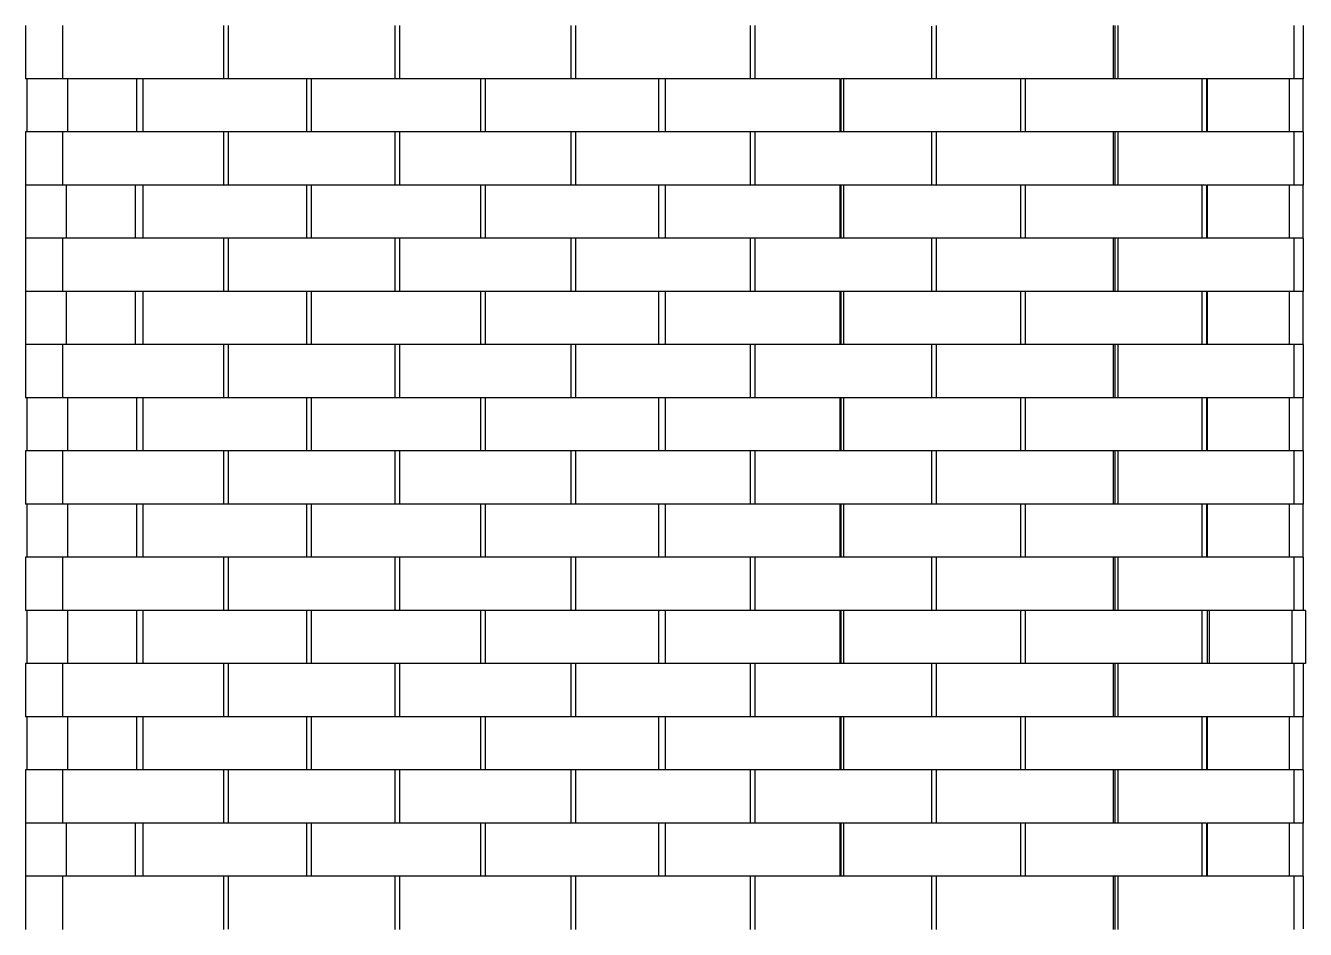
# Model space of a CAD drawing. Header units: millimetres. Extents: x 507.9 to 541, y 40.2 to 69.3.
# Drawn here: x 514.757 to 516.201, y 54.429 to 55.449 of the extents above; entities that cross this region are included whole.
import ezdxf

# ---------------------------------------------------------------- set-up
doc = ezdxf.new("R2010")
doc.units = ezdxf.units.MM
doc.layers.add('Make2D$Visible$Curves', color=7, linetype='Continuous', true_color=0x000000)

msp = doc.modelspace()

# ---------------------------------------------------------------- linework, layer by layer
at = {"layer": 'Make2D$Visible$Curves', "color": 18, "lineweight": -3, "true_color": 0x000000}
for points in [[(514.75739, 55.44929), (514.75739, 55.41929), (514.75739, 55.38929)], [(514.79906, 55.44929), (514.79906, 55.41929), (514.79906, 55.38929)], [(514.98087, 55.38929), (514.98087, 55.41929), (514.98087, 55.44929)], [(514.98576, 55.44929), (514.98576, 55.41929), (514.98576, 55.38929)], [(515.17426, 55.38929), (515.17426, 55.41929), (515.17426, 55.44929)], [(515.17923, 55.44929), (515.17923, 55.41929), (515.17923, 55.38929)], [(515.37293, 55.38929), (515.37293, 55.41929), (515.37293, 55.44929)], [(515.37794, 55.44929), (515.37794, 55.41929), (515.37794, 55.38929)], [(515.5753, 55.38929), (515.5753, 55.41929), (515.5753, 55.44929)], [(515.58031, 55.44929), (515.58031, 55.41929), (515.58031, 55.38929)], [(515.77977, 55.38929), (515.77977, 55.41899), (515.77977, 55.44868)], [(515.78474, 55.44929), (515.78474, 55.41929), (515.78474, 55.38929)], [(515.98471, 55.38929), (515.98471, 55.41922), (515.98471, 55.44914)], [(515.98629, 55.44929), (515.98629, 55.41929), (515.98629, 55.38929)], [(515.98959, 55.44929), (515.98959, 55.41929), (515.98959, 55.38929)], [(516.18849, 55.38929), (516.18849, 55.41929), (516.18849, 55.44929)], [(516.19897, 55.44929), (516.19897, 55.41929), (516.19897, 55.38929)], [(514.79906, 55.38929), (514.77823, 55.38929), (514.75739, 55.38929)], [(514.75894, 55.38929), (514.75894, 55.35929), (514.75894, 55.32929)], [(514.85171, 55.38929), (514.82539, 55.38929), (514.79906, 55.38929)], [(514.80471, 55.38929), (514.80471, 55.35929), (514.80471, 55.32929)], [(514.88279, 55.38929), (514.86725, 55.38929), (514.85171, 55.38929)], [(514.88279, 55.32929), (514.88279, 55.35929), (514.88279, 55.38929)], [(514.88956, 55.38929), (514.88617, 55.38929), (514.88279, 55.38929)], [(514.88956, 55.38929), (514.88956, 55.35929), (514.88956, 55.32929)], [(515.07482, 55.38929), (514.98219, 55.38929), (514.88956, 55.38929)], [(515.07482, 55.32929), (515.07482, 55.35929), (515.07482, 55.38929)], [(515.07976, 55.38929), (515.07729, 55.38929), (515.07482, 55.38929)], [(515.07976, 55.38929), (515.07976, 55.35929), (515.07976, 55.32929)], [(515.27099, 55.38929), (515.17537, 55.38929), (515.07976, 55.38929)], [(515.27599, 55.38929), (515.27349, 55.38929), (515.27099, 55.38929)], [(515.27099, 55.32929), (515.27099, 55.35929), (515.27099, 55.38929)], [(515.27599, 55.38929), (515.27599, 55.35929), (515.27599, 55.32929)], [(515.47168, 55.38929), (515.37383, 55.38929), (515.27599, 55.38929)], [(515.47168, 55.32929), (515.47168, 55.35929), (515.47168, 55.38929)], [(515.47889, 55.38929), (515.47528, 55.38929), (515.47168, 55.38929)], [(515.47889, 55.38929), (515.47889, 55.35929), (515.47889, 55.32929)], [(515.67628, 55.38929), (515.57759, 55.38929), (515.47889, 55.38929)], [(515.67628, 55.32929), (515.67628, 55.35929), (515.67628, 55.38929)], [(515.67729, 55.38929), (515.67729, 55.35929), (515.67729, 55.32929)], [(515.68027, 55.38929), (515.67878, 55.38929), (515.67729, 55.38929)], [(515.68027, 55.38929), (515.68027, 55.35929), (515.68027, 55.32929)], [(515.88018, 55.38929), (515.78022, 55.38929), (515.68027, 55.38929)], [(515.88018, 55.32929), (515.88018, 55.35929), (515.88018, 55.38929)], [(515.88552, 55.38929), (515.88285, 55.38929), (515.88018, 55.38929)], [(516.08475, 55.38929), (515.98493, 55.38929), (515.88511, 55.38929)], [(515.88511, 55.38929), (515.88511, 55.35929), (515.88511, 55.32929)], [(516.08475, 55.32929), (516.08475, 55.35929), (516.08475, 55.38929)], [(516.08963, 55.38929), (516.08719, 55.38929), (516.08475, 55.38929)], [(516.08958, 55.38929), (516.08958, 55.35929), (516.08958, 55.32929)], [(516.18355, 55.38929), (516.13657, 55.38929), (516.08958, 55.38929)], [(516.09069, 55.38929), (516.09069, 55.35929), (516.09069, 55.32929)], [(516.18849, 55.38929), (516.18602, 55.38929), (516.18355, 55.38929)], [(516.18355, 55.32929), (516.18355, 55.35929), (516.18355, 55.38929)], [(516.19897, 55.38929), (516.19373, 55.38929), (516.18849, 55.38929)], [(516.19835, 55.38929), (516.19835, 55.35929), (516.19835, 55.32929)], [(514.79906, 55.32929), (514.77823, 55.32929), (514.75739, 55.32929)], [(514.75739, 55.32929), (514.75739, 55.29929), (514.75739, 55.26929)], [(514.79906, 55.32929), (514.79906, 55.29929), (514.79906, 55.26929)], [(514.85187, 55.32929), (514.82547, 55.32929), (514.79906, 55.32929)], [(514.88279, 55.32929), (514.86733, 55.32929), (514.85187, 55.32929)], [(514.88956, 55.32929), (514.88617, 55.32929), (514.88279, 55.32929)], [(515.07482, 55.32929), (514.98219, 55.32929), (514.88956, 55.32929)], [(514.98087, 55.26929), (514.98087, 55.29929), (514.98087, 55.32929)], [(514.98576, 55.32929), (514.98576, 55.29929), (514.98576, 55.26929)], [(515.07976, 55.32929), (515.07729, 55.32929), (515.07482, 55.32929)], [(515.27099, 55.32929), (515.17537, 55.32929), (515.07976, 55.32929)], [(515.17426, 55.26929), (515.17426, 55.29929), (515.17426, 55.32929)], [(515.17923, 55.32929), (515.17923, 55.29929), (515.17923, 55.26929)], [(515.27599, 55.32929), (515.27349, 55.32929), (515.27099, 55.32929)], [(515.47168, 55.32929), (515.37383, 55.32929), (515.27599, 55.32929)], [(515.37293, 55.26929), (515.37293, 55.29929), (515.37293, 55.32929)], [(515.37794, 55.32929), (515.37794, 55.29929), (515.37794, 55.26929)], [(515.47891, 55.32929), (515.47529, 55.32929), (515.47168, 55.32929)], [(515.67628, 55.32929), (515.57759, 55.32929), (515.47889, 55.32929)], [(515.5753, 55.26929), (515.5753, 55.29929), (515.5753, 55.32929)], [(515.58031, 55.32929), (515.58031, 55.29929), (515.58031, 55.26929)], [(515.67707, 55.32929), (515.67668, 55.32929), (515.67628, 55.32929)], [(515.68027, 55.32929), (515.67878, 55.32929), (515.67729, 55.32929)], [(515.88018, 55.32929), (515.78022, 55.32929), (515.68027, 55.32929)], [(515.77977, 55.26929), (515.77977, 55.29929), (515.77977, 55.32929)], [(515.78474, 55.32929), (515.78474, 55.29929), (515.78474, 55.26929)], [(515.88466, 55.32929), (515.88242, 55.32929), (515.88018, 55.32929)], [(516.08475, 55.32929), (515.98493, 55.32929), (515.88511, 55.32929)], [(515.98471, 55.26929), (515.98471, 55.29929), (515.98471, 55.32929)], [(515.98629, 55.32929), (515.98629, 55.29929), (515.98629, 55.26929)], [(515.98959, 55.32929), (515.98959, 55.29929), (515.98959, 55.26929)], [(516.0898, 55.32929), (516.08728, 55.32929), (516.08475, 55.32929)], [(516.18355, 55.32929), (516.13657, 55.32929), (516.08958, 55.32929)], [(516.18849, 55.32929), (516.18602, 55.32929), (516.18355, 55.32929)], [(516.19897, 55.32929), (516.19373, 55.32929), (516.18849, 55.32929)], [(516.18849, 55.26929), (516.18849, 55.29929), (516.18849, 55.32929)], [(516.19897, 55.32929), (516.19897, 55.29929), (516.19897, 55.26929)], [(514.75739, 55.26929), (514.75739, 55.23929), (514.75739, 55.20929)], [(514.79906, 55.26929), (514.77823, 55.26929), (514.75739, 55.26929)], [(514.85239, 55.26929), (514.82573, 55.26929), (514.79906, 55.26929)], [(514.80316, 55.26929), (514.80316, 55.23929), (514.80316, 55.20929)], [(514.88124, 55.26929), (514.86681, 55.26929), (514.85239, 55.26929)], [(514.88124, 55.20929), (514.88124, 55.23929), (514.88124, 55.26929)], [(514.88956, 55.26929), (514.8854, 55.26929), (514.88124, 55.26929)], [(514.88956, 55.26929), (514.88956, 55.23929), (514.88956, 55.20929)], [(515.07482, 55.26929), (514.98219, 55.26929), (514.88956, 55.26929)], [(515.07482, 55.20929), (515.07482, 55.23929), (515.07482, 55.26929)], [(515.07976, 55.26929), (515.07729, 55.26929), (515.07482, 55.26929)], [(515.07976, 55.26929), (515.07976, 55.23929), (515.07976, 55.20929)], [(515.27099, 55.26929), (515.17537, 55.26929), (515.07976, 55.26929)], [(515.27599, 55.26929), (515.27349, 55.26929), (515.27099, 55.26929)], [(515.27099, 55.20929), (515.27099, 55.23929), (515.27099, 55.26929)], [(515.27599, 55.26929), (515.27599, 55.23929), (515.27599, 55.20929)], [(515.47168, 55.26929), (515.37383, 55.26929), (515.27599, 55.26929)], [(515.47905, 55.26929), (515.47536, 55.26929), (515.47168, 55.26929)], [(515.47168, 55.20929), (515.47168, 55.23929), (515.47168, 55.26929)], [(515.47889, 55.26929), (515.47889, 55.23929), (515.47889, 55.20929)], [(515.67628, 55.26929), (515.57759, 55.26929), (515.47889, 55.26929)], [(515.67628, 55.20929), (515.67628, 55.23929), (515.67628, 55.26929)], [(515.67724, 55.26929), (515.67676, 55.26929), (515.67628, 55.26929)], [(515.67729, 55.26929), (515.67729, 55.23929), (515.67729, 55.20929)], [(515.68027, 55.26929), (515.67878, 55.26929), (515.67729, 55.26929)], [(515.68027, 55.26929), (515.68027, 55.23929), (515.68027, 55.20929)], [(515.88018, 55.26929), (515.78022, 55.26929), (515.68027, 55.26929)], [(515.88018, 55.20929), (515.88018, 55.23929), (515.88018, 55.26929)], [(515.88514, 55.26929), (515.88266, 55.26929), (515.88018, 55.26929)], [(516.08475, 55.26929), (515.98493, 55.26929), (515.88511, 55.26929)], [(515.88511, 55.26929), (515.88511, 55.23929), (515.88511, 55.20929)], [(516.08475, 55.20929), (516.08475, 55.23929), (516.08475, 55.26929)], [(516.08914, 55.26929), (516.08695, 55.26929), (516.08475, 55.26929)], [(516.08958, 55.26929), (516.08958, 55.23929), (516.08958, 55.20929)], [(516.18355, 55.26929), (516.13657, 55.26929), (516.08958, 55.26929)], [(516.09069, 55.26929), (516.09069, 55.23929), (516.09069, 55.20929)], [(516.18849, 55.26929), (516.18602, 55.26929), (516.18355, 55.26929)], [(516.18355, 55.20929), (516.18355, 55.23929), (516.18355, 55.26929)], [(516.19897, 55.26929), (516.19373, 55.26929), (516.18849, 55.26929)], [(516.19835, 55.26929), (516.19835, 55.23929), (516.19835, 55.20929)], [(514.75739, 55.20929), (514.75739, 55.17929), (514.75739, 55.14929)], [(514.79906, 55.20929), (514.77823, 55.20929), (514.75739, 55.20929)], [(514.85154, 55.20929), (514.8253, 55.20929), (514.79906, 55.20929)], [(514.79906, 55.20929), (514.79906, 55.17929), (514.79906, 55.14929)], [(514.88124, 55.20929), (514.86639, 55.20929), (514.85154, 55.20929)], [(514.88956, 55.20929), (514.8854, 55.20929), (514.88124, 55.20929)], [(515.07482, 55.20929), (514.98219, 55.20929), (514.88956, 55.20929)], [(514.98087, 55.14929), (514.98087, 55.17929), (514.98087, 55.20929)], [(514.98576, 55.20929), (514.98576, 55.17929), (514.98576, 55.14929)], [(515.07976, 55.20929), (515.07729, 55.20929), (515.07482, 55.20929)], [(515.27099, 55.20929), (515.17537, 55.20929), (515.07976, 55.20929)], [(515.17426, 55.14929), (515.17426, 55.17929), (515.17426, 55.20929)], [(515.17923, 55.20929), (515.17923, 55.17929), (515.17923, 55.14929)], [(515.27599, 55.20929), (515.27349, 55.20929), (515.27099, 55.20929)], [(515.47168, 55.20929), (515.37383, 55.20929), (515.27599, 55.20929)], [(515.37293, 55.14929), (515.37293, 55.17929), (515.37293, 55.20929)], [(515.37794, 55.20929), (515.37794, 55.17929), (515.37794, 55.14929)], [(515.47918, 55.20929), (515.47543, 55.20929), (515.47168, 55.20929)], [(515.67628, 55.20929), (515.57759, 55.20929), (515.47889, 55.20929)], [(515.5753, 55.14929), (515.5753, 55.17929), (515.5753, 55.20929)], [(515.58031, 55.20929), (515.58031, 55.17929), (515.58031, 55.14929)], [(515.67735, 55.20929), (515.67682, 55.20929), (515.67628, 55.20929)], [(515.68027, 55.20929), (515.67878, 55.20929), (515.67729, 55.20929)], [(515.88018, 55.20929), (515.78022, 55.20929), (515.68027, 55.20929)], [(515.77977, 55.14929), (515.77977, 55.17929), (515.77977, 55.20929)], [(515.78474, 55.20929), (515.78474, 55.17929), (515.78474, 55.14929)], [(515.8852, 55.20929), (515.88269, 55.20929), (515.88018, 55.20929)], [(516.08475, 55.20929), (515.98493, 55.20929), (515.88511, 55.20929)], [(515.98471, 55.14929), (515.98471, 55.17929), (515.98471, 55.20929)], [(515.98629, 55.20929), (515.98629, 55.17929), (515.98629, 55.14929)], [(515.98959, 55.20929), (515.98959, 55.17929), (515.98959, 55.14929)], [(516.08946, 55.20929), (516.08711, 55.20929), (516.08475, 55.20929)], [(516.18355, 55.20929), (516.13657, 55.20929), (516.08958, 55.20929)], [(516.18849, 55.20929), (516.18602, 55.20929), (516.18355, 55.20929)], [(516.19897, 55.20929), (516.19373, 55.20929), (516.18849, 55.20929)], [(516.18849, 55.14929), (516.18849, 55.17929), (516.18849, 55.20929)], [(516.19897, 55.20929), (516.19897, 55.17929), (516.19897, 55.14929)], [(514.75739, 55.14929), (514.75739, 55.11929), (514.75739, 55.08929)], [(514.79906, 55.14929), (514.77823, 55.14929), (514.75739, 55.14929)], [(514.85158, 55.14929), (514.82532, 55.14929), (514.79906, 55.14929)], [(514.80316, 55.14929), (514.80316, 55.11929), (514.80316, 55.08929)], [(514.88124, 55.14929), (514.86641, 55.14929), (514.85158, 55.14929)], [(514.88124, 55.08929), (514.88124, 55.11929), (514.88124, 55.14929)], [(514.88956, 55.14929), (514.8854, 55.14929), (514.88124, 55.14929)], [(514.88956, 55.14929), (514.88956, 55.11929), (514.88956, 55.08929)], [(515.07482, 55.14929), (514.98219, 55.14929), (514.88956, 55.14929)], [(515.07976, 55.14929), (515.07729, 55.14929), (515.07482, 55.14929)], [(515.07482, 55.08929), (515.07482, 55.11929), (515.07482, 55.14929)], [(515.07976, 55.14929), (515.07976, 55.11929), (515.07976, 55.08929)], [(515.27099, 55.14929), (515.17537, 55.14929), (515.07976, 55.14929)], [(515.27599, 55.14929), (515.27349, 55.14929), (515.27099, 55.14929)], [(515.27099, 55.08929), (515.27099, 55.11929), (515.27099, 55.14929)], [(515.27599, 55.14929), (515.27599, 55.11929), (515.27599, 55.08929)], [(515.47168, 55.14929), (515.37383, 55.14929), (515.27599, 55.14929)], [(515.47889, 55.14929), (515.47528, 55.14929), (515.47168, 55.14929)], [(515.47168, 55.08929), (515.47168, 55.11929), (515.47168, 55.14929)], [(515.67628, 55.14929), (515.57759, 55.14929), (515.47889, 55.14929)], [(515.47889, 55.14929), (515.47889, 55.11929), (515.47889, 55.08929)], [(515.67628, 55.08929), (515.67628, 55.11929), (515.67628, 55.14929)], [(515.6776, 55.14929), (515.67694, 55.14929), (515.67628, 55.14929)], [(515.67729, 55.14929), (515.67729, 55.11929), (515.67729, 55.08929)], [(515.68027, 55.14929), (515.67878, 55.14929), (515.67729, 55.14929)], [(515.68027, 55.14929), (515.68027, 55.11929), (515.68027, 55.08929)], [(515.88018, 55.14929), (515.78022, 55.14929), (515.68027, 55.14929)], [(515.88018, 55.08929), (515.88018, 55.11929), (515.88018, 55.14929)], [(515.8855, 55.14929), (515.88284, 55.14929), (515.88018, 55.14929)], [(516.08475, 55.14929), (515.98493, 55.14929), (515.88511, 55.14929)], [(515.88511, 55.14929), (515.88511, 55.11929), (515.88511, 55.08929)], [(516.08475, 55.08929), (516.08475, 55.11929), (516.08475, 55.14929)], [(516.08949, 55.14929), (516.08712, 55.14929), (516.08475, 55.14929)], [(516.18355, 55.14929), (516.13657, 55.14929), (516.08958, 55.14929)], [(516.08958, 55.14929), (516.08958, 55.11929), (516.08958, 55.08929)], [(516.09069, 55.14929), (516.09069, 55.11929), (516.09069, 55.08929)], [(516.18849, 55.14929), (516.18602, 55.14929), (516.18355, 55.14929)], [(516.18355, 55.08929), (516.18355, 55.11929), (516.18355, 55.14929)], [(516.19897, 55.14929), (516.19373, 55.14929), (516.18849, 55.14929)], [(516.19835, 55.14929), (516.19835, 55.11929), (516.19835, 55.08929)], [(514.75739, 55.08929), (514.75739, 55.05929), (514.75739, 55.02929)], [(514.79906, 55.08929), (514.77823, 55.08929), (514.75739, 55.08929)], [(514.85207, 55.08929), (514.82557, 55.08929), (514.79906, 55.08929)], [(514.79906, 55.08929), (514.79906, 55.05929), (514.79906, 55.02929)], [(514.88124, 55.08929), (514.86666, 55.08929), (514.85207, 55.08929)], [(514.88956, 55.08929), (514.8854, 55.08929), (514.88124, 55.08929)], [(515.07482, 55.08929), (514.98219, 55.08929), (514.88956, 55.08929)], [(514.98087, 55.02929), (514.98087, 55.05929), (514.98087, 55.08929)], [(514.98576, 55.08929), (514.98576, 55.05929), (514.98576, 55.02929)], [(515.07976, 55.08929), (515.07729, 55.08929), (515.07482, 55.08929)], [(515.27099, 55.08929), (515.17537, 55.08929), (515.07976, 55.08929)], [(515.17426, 55.02929), (515.17426, 55.05929), (515.17426, 55.08929)], [(515.17923, 55.08929), (515.17923, 55.05929), (515.17923, 55.02929)], [(515.27599, 55.08929), (515.27349, 55.08929), (515.27099, 55.08929)], [(515.47168, 55.08929), (515.37383, 55.08929), (515.27599, 55.08929)], [(515.37293, 55.02929), (515.37293, 55.05929), (515.37293, 55.08929)], [(515.37794, 55.08929), (515.37794, 55.05929), (515.37794, 55.02929)], [(515.47889, 55.08929), (515.47528, 55.08929), (515.47168, 55.08929)], [(515.67628, 55.08929), (515.57759, 55.08929), (515.47889, 55.08929)], [(515.5753, 55.02929), (515.5753, 55.05929), (515.5753, 55.08929)], [(515.58031, 55.08929), (515.58031, 55.05929), (515.58031, 55.02929)], [(515.67722, 55.08929), (515.67675, 55.08929), (515.67628, 55.08929)], [(515.68027, 55.08929), (515.67878, 55.08929), (515.67729, 55.08929)], [(515.88018, 55.08929), (515.78022, 55.08929), (515.68027, 55.08929)], [(515.77977, 55.02929), (515.77977, 55.05929), (515.77977, 55.08929)], [(515.78474, 55.08929), (515.78474, 55.05929), (515.78474, 55.02929)], [(515.88461, 55.08929), (515.8824, 55.08929), (515.88018, 55.08929)], [(516.08475, 55.08929), (515.98493, 55.08929), (515.88511, 55.08929)], [(515.98471, 55.02929), (515.98471, 55.05929), (515.98471, 55.08929)], [(515.98629, 55.08929), (515.98629, 55.05929), (515.98629, 55.02929)], [(515.98959, 55.08929), (515.98959, 55.05929), (515.98959, 55.02929)], [(516.08975, 55.08929), (516.08725, 55.08929), (516.08475, 55.08929)], [(516.18355, 55.08929), (516.13657, 55.08929), (516.08958, 55.08929)], [(516.18849, 55.08929), (516.18602, 55.08929), (516.18355, 55.08929)], [(516.19897, 55.08929), (516.19373, 55.08929), (516.18849, 55.08929)], [(516.18849, 55.02929), (516.18849, 55.05929), (516.18849, 55.08929)], [(516.19897, 55.08929), (516.19897, 55.05929), (516.19897, 55.02929)], [(514.79906, 55.02929), (514.77823, 55.02929), (514.75739, 55.02929)], [(514.75894, 55.02929), (514.75894, 54.99929), (514.75894, 54.96929)], [(514.85193, 55.02929), (514.8255, 55.02929), (514.79906, 55.02929)], [(514.80471, 55.02929), (514.80471, 54.99929), (514.80471, 54.96929)], [(514.88279, 55.02929), (514.86736, 55.02929), (514.85193, 55.02929)], [(514.88279, 54.96929), (514.88279, 54.99929), (514.88279, 55.02929)], [(514.88956, 55.02929), (514.88617, 55.02929), (514.88279, 55.02929)], [(514.88956, 55.02929), (514.88956, 54.99929), (514.88956, 54.96929)], [(515.07482, 55.02929), (514.98219, 55.02929), (514.88956, 55.02929)], [(515.07482, 54.96929), (515.07482, 54.99929), (515.07482, 55.02929)], [(515.07976, 55.02929), (515.07729, 55.02929), (515.07482, 55.02929)], [(515.07976, 55.02929), (515.07976, 54.99929), (515.07976, 54.96929)], [(515.27099, 55.02929), (515.17537, 55.02929), (515.07976, 55.02929)], [(515.27599, 55.02929), (515.27349, 55.02929), (515.27099, 55.02929)], [(515.27099, 54.96929), (515.27099, 54.99929), (515.27099, 55.02929)], [(515.27599, 55.02929), (515.27599, 54.99929), (515.27599, 54.96929)], [(515.47168, 55.02929), (515.37383, 55.02929), (515.27599, 55.02929)], [(515.47168, 54.96929), (515.47168, 54.99929), (515.47168, 55.02929)], [(515.47902, 55.02929), (515.47535, 55.02929), (515.47168, 55.02929)], [(515.47889, 55.02929), (515.47889, 54.99929), (515.47889, 54.96929)], [(515.67628, 55.02929), (515.57759, 55.02929), (515.47889, 55.02929)], [(515.67628, 54.96929), (515.67628, 54.99929), (515.67628, 55.02929)], [(515.67763, 55.02929), (515.67696, 55.02929), (515.67628, 55.02929)], [(515.67729, 55.02929), (515.67729, 54.99929), (515.67729, 54.96929)], [(515.68027, 55.02929), (515.67895, 55.02929), (515.67763, 55.02929)], [(515.68027, 55.02929), (515.68027, 54.99929), (515.68027, 54.96929)], [(515.88018, 55.02929), (515.78022, 55.02929), (515.68027, 55.02929)], [(515.88018, 54.96929), (515.88018, 54.99929), (515.88018, 55.02929)], [(515.88469, 55.02929), (515.88243, 55.02929), (515.88018, 55.02929)], [(516.08475, 55.02929), (515.98493, 55.02929), (515.88511, 55.02929)], [(515.88511, 55.02929), (515.88511, 54.99929), (515.88511, 54.96929)], [(516.08475, 54.96929), (516.08475, 54.99929), (516.08475, 55.02929)], [(516.08958, 55.02929), (516.08716, 55.02929), (516.08475, 55.02929)], [(516.08958, 55.02929), (516.08958, 54.99929), (516.08958, 54.96929)], [(516.18355, 55.02929), (516.13657, 55.02929), (516.08958, 55.02929)], [(516.09069, 55.02929), (516.09069, 54.99929), (516.09069, 54.96929)], [(516.18849, 55.02929), (516.18602, 55.02929), (516.18355, 55.02929)], [(516.18355, 54.96929), (516.18355, 54.99929), (516.18355, 55.02929)], [(516.19897, 55.02929), (516.19373, 55.02929), (516.18849, 55.02929)], [(516.19835, 55.02929), (516.19835, 54.99929), (516.19835, 54.96929)], [(514.79906, 54.96929), (514.77823, 54.96929), (514.75739, 54.96929)], [(514.75739, 54.96929), (514.75739, 54.93929), (514.75739, 54.90929)], [(514.79906, 54.96929), (514.79906, 54.93929), (514.79906, 54.90929)], [(514.85222, 54.96929), (514.82564, 54.96929), (514.79906, 54.96929)], [(514.88279, 54.96929), (514.8675, 54.96929), (514.85222, 54.96929)], [(514.88956, 54.96929), (514.88617, 54.96929), (514.88279, 54.96929)], [(515.07482, 54.96929), (514.98219, 54.96929), (514.88956, 54.96929)], [(514.98087, 54.90929), (514.98087, 54.93929), (514.98087, 54.96929)], [(514.98576, 54.96929), (514.98576, 54.93929), (514.98576, 54.90929)], [(515.07976, 54.96929), (515.07729, 54.96929), (515.07482, 54.96929)], [(515.27099, 54.96929), (515.17537, 54.96929), (515.07976, 54.96929)], [(515.17426, 54.90929), (515.17426, 54.93929), (515.17426, 54.96929)], [(515.17923, 54.96929), (515.17923, 54.93929), (515.17923, 54.90929)], [(515.27599, 54.96929), (515.27349, 54.96929), (515.27099, 54.96929)], [(515.47168, 54.96929), (515.37383, 54.96929), (515.27599, 54.96929)], [(515.37293, 54.90929), (515.37293, 54.93929), (515.37293, 54.96929)], [(515.37794, 54.96929), (515.37794, 54.93929), (515.37794, 54.90929)], [(515.47916, 54.96929), (515.47542, 54.96929), (515.47168, 54.96929)], [(515.67628, 54.96929), (515.57759, 54.96929), (515.47889, 54.96929)], [(515.5753, 54.90929), (515.5753, 54.93929), (515.5753, 54.96929)], [(515.58031, 54.96929), (515.58031, 54.93929), (515.58031, 54.90929)], [(515.67758, 54.96929), (515.67693, 54.96929), (515.67628, 54.96929)], [(515.68027, 54.96929), (515.67878, 54.96929), (515.67729, 54.96929)], [(515.88018, 54.96929), (515.78022, 54.96929), (515.68027, 54.96929)], [(515.77977, 54.90929), (515.77977, 54.93929), (515.77977, 54.96929)], [(515.78474, 54.96929), (515.78474, 54.93929), (515.78474, 54.90929)], [(515.88542, 54.96929), (515.8828, 54.96929), (515.88018, 54.96929)], [(516.08475, 54.96929), (515.98493, 54.96929), (515.88511, 54.96929)], [(515.98471, 54.90929), (515.98471, 54.93929), (515.98471, 54.96929)], [(515.98629, 54.96929), (515.98629, 54.93929), (515.98629, 54.90929)], [(515.98959, 54.96861), (515.98959, 54.93895), (515.98959, 54.90929)], [(516.08892, 54.96929), (516.08684, 54.96929), (516.08475, 54.96929)], [(516.18355, 54.96929), (516.13657, 54.96929), (516.08958, 54.96929)], [(516.18849, 54.96929), (516.18602, 54.96929), (516.18355, 54.96929)], [(516.19897, 54.96929), (516.19373, 54.96929), (516.18849, 54.96929)], [(516.18849, 54.90929), (516.18849, 54.93929), (516.18849, 54.96929)], [(516.19897, 54.96929), (516.19897, 54.93929), (516.19897, 54.90929)], [(514.79906, 54.90929), (514.77823, 54.90929), (514.75739, 54.90929)], [(514.75894, 54.90929), (514.75894, 54.87929), (514.75894, 54.84929)], [(514.85171, 54.90929), (514.82539, 54.90929), (514.79906, 54.90929)], [(514.80471, 54.90929), (514.80471, 54.87929), (514.80471, 54.84929)], [(514.88279, 54.90929), (514.86725, 54.90929), (514.85171, 54.90929)], [(514.88279, 54.84929), (514.88279, 54.87929), (514.88279, 54.90929)], [(514.88956, 54.90929), (514.88617, 54.90929), (514.88279, 54.90929)], [(514.88956, 54.90929), (514.88956, 54.87929), (514.88956, 54.84929)], [(515.07482, 54.90929), (514.98219, 54.90929), (514.88956, 54.90929)], [(515.07976, 54.90929), (515.07729, 54.90929), (515.07482, 54.90929)], [(515.07482, 54.84929), (515.07482, 54.87929), (515.07482, 54.90929)], [(515.07976, 54.90929), (515.07976, 54.87929), (515.07976, 54.84929)], [(515.27099, 54.90929), (515.17537, 54.90929), (515.07976, 54.90929)], [(515.27599, 54.90929), (515.27349, 54.90929), (515.27099, 54.90929)], [(515.27099, 54.84929), (515.27099, 54.87929), (515.27099, 54.90929)], [(515.27599, 54.90929), (515.27599, 54.87929), (515.27599, 54.84929)], [(515.47168, 54.90929), (515.37383, 54.90929), (515.27599, 54.90929)], [(515.47929, 54.90929), (515.47548, 54.90929), (515.47168, 54.90929)], [(515.47168, 54.84929), (515.47168, 54.87929), (515.47168, 54.90929)], [(515.47889, 54.90929), (515.47889, 54.87929), (515.47889, 54.84929)], [(515.67628, 54.90929), (515.57759, 54.90929), (515.47889, 54.90929)], [(515.67628, 54.84929), (515.67628, 54.87929), (515.67628, 54.90929)], [(515.67728, 54.90929), (515.67678, 54.90929), (515.67628, 54.90929)], [(515.67729, 54.90929), (515.67729, 54.87929), (515.67729, 54.84929)], [(515.68027, 54.90929), (515.67878, 54.90929), (515.67729, 54.90929)], [(515.68027, 54.90929), (515.68027, 54.87929), (515.68027, 54.84929)], [(515.88018, 54.90929), (515.78022, 54.90929), (515.68027, 54.90929)], [(515.88018, 54.84929), (515.88018, 54.87929), (515.88018, 54.90929)], [(515.88509, 54.90929), (515.88263, 54.90929), (515.88018, 54.90929)], [(516.08475, 54.90929), (515.98493, 54.90929), (515.88511, 54.90929)], [(515.88511, 54.90929), (515.88511, 54.87929), (515.88511, 54.84929)], [(516.08475, 54.84929), (516.08475, 54.87929), (516.08475, 54.90929)], [(516.08937, 54.90929), (516.08706, 54.90929), (516.08475, 54.90929)], [(516.08958, 54.90929), (516.08958, 54.87929), (516.08958, 54.84929)], [(516.18355, 54.90929), (516.13657, 54.90929), (516.08958, 54.90929)], [(516.09069, 54.90929), (516.09069, 54.87929), (516.09069, 54.84929)], [(516.18849, 54.90929), (516.18602, 54.90929), (516.18355, 54.90929)], [(516.18355, 54.84929), (516.18355, 54.87929), (516.18355, 54.90929)], [(516.19897, 54.90929), (516.19373, 54.90929), (516.18849, 54.90929)], [(516.19835, 54.90929), (516.19835, 54.87929), (516.19835, 54.84929)], [(514.79906, 54.84929), (514.77823, 54.84929), (514.75739, 54.84929)], [(514.75739, 54.84929), (514.75739, 54.81929), (514.75739, 54.78929)], [(514.79906, 54.84929), (514.79906, 54.81929), (514.79906, 54.78929)], [(514.85203, 54.84929), (514.82555, 54.84929), (514.79906, 54.84929)], [(514.88279, 54.84929), (514.86741, 54.84929), (514.85203, 54.84929)], [(514.88956, 54.84929), (514.88617, 54.84929), (514.88279, 54.84929)], [(515.07482, 54.84929), (514.98219, 54.84929), (514.88956, 54.84929)], [(514.98087, 54.78929), (514.98087, 54.81929), (514.98087, 54.84929)], [(514.98576, 54.84929), (514.98576, 54.81929), (514.98576, 54.78929)], [(515.07976, 54.84929), (515.07729, 54.84929), (515.07482, 54.84929)], [(515.27099, 54.84929), (515.17537, 54.84929), (515.07976, 54.84929)], [(515.17426, 54.78929), (515.17426, 54.81929), (515.17426, 54.84929)], [(515.17923, 54.84929), (515.17923, 54.81929), (515.17923, 54.78929)], [(515.27599, 54.84929), (515.27349, 54.84929), (515.27099, 54.84929)], [(515.47168, 54.84929), (515.37383, 54.84929), (515.27599, 54.84929)], [(515.37293, 54.78929), (515.37293, 54.81929), (515.37293, 54.84929)], [(515.37794, 54.84929), (515.37794, 54.81929), (515.37794, 54.78929)], [(515.47915, 54.84929), (515.47541, 54.84929), (515.47168, 54.84929)], [(515.67628, 54.84929), (515.57772, 54.84929), (515.47915, 54.84929)], [(515.5753, 54.78929), (515.5753, 54.81929), (515.5753, 54.84929)], [(515.58031, 54.84929), (515.58031, 54.81929), (515.58031, 54.78929)], [(515.67737, 54.84929), (515.67683, 54.84929), (515.67628, 54.84929)], [(515.68027, 54.84929), (515.67878, 54.84929), (515.67729, 54.84929)], [(515.88018, 54.84929), (515.78022, 54.84929), (515.68027, 54.84929)], [(515.77977, 54.78929), (515.77977, 54.81929), (515.77977, 54.84929)], [(515.78474, 54.84929), (515.78474, 54.81929), (515.78474, 54.78929)], [(515.88472, 54.84929), (515.88245, 54.84929), (515.88018, 54.84929)], [(516.08475, 54.84929), (515.98493, 54.84929), (515.88511, 54.84929)], [(515.98471, 54.78929), (515.98471, 54.81929), (515.98471, 54.84929)], [(515.98629, 54.84929), (515.98629, 54.81929), (515.98629, 54.78929)], [(515.98959, 54.84929), (515.98959, 54.81929), (515.98959, 54.78929)], [(516.08995, 54.84929), (516.08735, 54.84929), (516.08475, 54.84929)], [(516.18355, 54.84929), (516.13657, 54.84929), (516.08958, 54.84929)], [(516.18849, 54.84929), (516.18602, 54.84929), (516.18355, 54.84929)], [(516.19897, 54.84929), (516.19373, 54.84929), (516.18849, 54.84929)], [(516.18849, 54.78929), (516.18849, 54.81929), (516.18849, 54.84929)], [(516.19897, 54.84929), (516.19897, 54.81929), (516.19897, 54.78929)], [(514.79906, 54.78929), (514.77823, 54.78929), (514.75739, 54.78929)], [(514.75894, 54.78929), (514.75894, 54.75929), (514.75894, 54.72929)], [(514.85208, 54.78929), (514.82557, 54.78929), (514.79906, 54.78929)], [(514.80471, 54.78929), (514.80471, 54.75929), (514.80471, 54.72929)], [(514.88279, 54.78929), (514.86743, 54.78929), (514.85208, 54.78929)], [(514.88279, 54.72929), (514.88279, 54.75929), (514.88279, 54.78929)], [(514.88956, 54.78929), (514.88617, 54.78929), (514.88279, 54.78929)], [(514.88956, 54.78929), (514.88956, 54.75929), (514.88956, 54.72929)], [(515.07482, 54.78929), (514.98219, 54.78929), (514.88956, 54.78929)], [(515.07976, 54.78929), (515.07729, 54.78929), (515.07482, 54.78929)], [(515.07482, 54.72929), (515.07482, 54.75929), (515.07482, 54.78929)], [(515.07976, 54.78929), (515.07976, 54.75929), (515.07976, 54.72929)], [(515.27099, 54.78929), (515.17537, 54.78929), (515.07976, 54.78929)], [(515.27599, 54.78929), (515.27349, 54.78929), (515.27099, 54.78929)], [(515.27099, 54.72929), (515.27099, 54.75929), (515.27099, 54.78929)], [(515.27599, 54.78929), (515.27599, 54.75929), (515.27599, 54.72929)], [(515.47168, 54.78929), (515.37383, 54.78929), (515.27599, 54.78929)], [(515.47168, 54.72929), (515.47168, 54.75929), (515.47168, 54.78929)], [(515.47889, 54.78929), (515.47528, 54.78929), (515.47168, 54.78929)], [(515.67628, 54.78929), (515.57759, 54.78929), (515.47889, 54.78929)], [(515.47889, 54.78929), (515.47889, 54.75929), (515.47889, 54.72929)], [(515.67628, 54.72929), (515.67628, 54.75929), (515.67628, 54.78929)], [(515.6772, 54.78929), (515.67674, 54.78929), (515.67628, 54.78929)], [(515.67729, 54.78929), (515.67729, 54.75929), (515.67729, 54.72929)], [(515.68027, 54.78929), (515.67878, 54.78929), (515.67729, 54.78929)], [(515.68027, 54.78929), (515.68027, 54.75929), (515.68027, 54.72929)], [(515.88018, 54.78929), (515.78022, 54.78929), (515.68027, 54.78929)], [(515.88484, 54.78929), (515.88251, 54.78929), (515.88018, 54.78929)], [(515.88018, 54.72929), (515.88018, 54.75929), (515.88018, 54.78929)], [(516.08475, 54.78929), (515.98493, 54.78929), (515.88511, 54.78929)], [(515.88511, 54.78929), (515.88511, 54.75929), (515.88511, 54.72929)], [(516.18849, 54.78929), (516.13662, 54.78929), (516.08475, 54.78929)], [(516.08475, 54.72929), (516.08475, 54.75929), (516.08475, 54.78929)], [(516.09069, 54.78929), (516.09069, 54.75929), (516.09069, 54.72929)], [(516.09259, 54.78929), (516.09259, 54.75929), (516.09259, 54.72929)], [(516.18655, 54.72929), (516.18655, 54.75929), (516.18655, 54.78929)], [(516.20135, 54.78929), (516.19492, 54.78929), (516.18849, 54.78929)], [(516.20135, 54.78929), (516.20135, 54.75929), (516.20135, 54.72929)], [(514.79906, 54.72929), (514.77823, 54.72929), (514.75739, 54.72929)], [(514.75739, 54.72929), (514.75739, 54.69929), (514.75739, 54.66929)], [(514.79906, 54.72929), (514.79906, 54.69929), (514.79906, 54.66929)], [(514.85154, 54.72929), (514.8253, 54.72929), (514.79906, 54.72929)], [(514.88279, 54.72929), (514.86717, 54.72929), (514.85154, 54.72929)], [(514.88956, 54.72929), (514.88617, 54.72929), (514.88279, 54.72929)], [(515.07482, 54.72929), (514.98219, 54.72929), (514.88956, 54.72929)], [(514.98087, 54.66929), (514.98087, 54.69929), (514.98087, 54.72929)], [(514.98576, 54.72929), (514.98576, 54.69929), (514.98576, 54.66929)], [(515.07976, 54.72929), (515.07729, 54.72929), (515.07482, 54.72929)], [(515.27099, 54.72929), (515.17537, 54.72929), (515.07976, 54.72929)], [(515.17426, 54.66929), (515.17426, 54.69929), (515.17426, 54.72929)], [(515.17923, 54.72929), (515.17923, 54.69929), (515.17923, 54.66929)], [(515.27599, 54.72929), (515.27349, 54.72929), (515.27099, 54.72929)], [(515.47168, 54.72929), (515.37383, 54.72929), (515.27599, 54.72929)], [(515.37293, 54.66929), (515.37293, 54.69929), (515.37293, 54.72929)], [(515.37794, 54.72929), (515.37794, 54.69929), (515.37794, 54.66929)], [(515.47872, 54.72929), (515.4752, 54.72929), (515.47168, 54.72929)], [(515.67628, 54.72929), (515.57759, 54.72929), (515.47889, 54.72929)], [(515.5753, 54.66929), (515.5753, 54.69929), (515.5753, 54.72929)], [(515.58031, 54.72929), (515.58031, 54.69929), (515.58031, 54.66929)], [(515.67735, 54.72929), (515.67682, 54.72929), (515.67628, 54.72929)], [(515.68027, 54.72929), (515.67878, 54.72929), (515.67729, 54.72929)], [(515.88018, 54.72929), (515.78022, 54.72929), (515.68027, 54.72929)], [(515.77977, 54.66929), (515.77977, 54.699), (515.77977, 54.72872)], [(515.78474, 54.72929), (515.78474, 54.69929), (515.78474, 54.66929)], [(515.8851, 54.72929), (515.88264, 54.72929), (515.88018, 54.72929)], [(516.08475, 54.72929), (515.98493, 54.72929), (515.88511, 54.72929)], [(515.98471, 54.66929), (515.98471, 54.69929), (515.98471, 54.72929)], [(515.98629, 54.72929), (515.98629, 54.69929), (515.98629, 54.66929)], [(515.98959, 54.72929), (515.98959, 54.69929), (515.98959, 54.66929)], [(516.18849, 54.72929), (516.13662, 54.72929), (516.08475, 54.72929)], [(516.20135, 54.72929), (516.19492, 54.72929), (516.18849, 54.72929)], [(516.18849, 54.66929), (516.18849, 54.69929), (516.18849, 54.72929)], [(516.19897, 54.72929), (516.19897, 54.69929), (516.19897, 54.66929)], [(514.79906, 54.66929), (514.77823, 54.66929), (514.75739, 54.66929)], [(514.75894, 54.66929), (514.75894, 54.63929), (514.75894, 54.60929)], [(514.85188, 54.66929), (514.82547, 54.66929), (514.79906, 54.66929)], [(514.80471, 54.66929), (514.80471, 54.63929), (514.80471, 54.60929)], [(514.88279, 54.66929), (514.86733, 54.66929), (514.85188, 54.66929)], [(514.88279, 54.60929), (514.88279, 54.63929), (514.88279, 54.66929)], [(514.88956, 54.66929), (514.88617, 54.66929), (514.88279, 54.66929)], [(514.88956, 54.66929), (514.88956, 54.63929), (514.88956, 54.60929)], [(515.07482, 54.66929), (514.98219, 54.66929), (514.88956, 54.66929)], [(515.07976, 54.66929), (515.07729, 54.66929), (515.07482, 54.66929)], [(515.07482, 54.60929), (515.07482, 54.63929), (515.07482, 54.66929)], [(515.07976, 54.66929), (515.07976, 54.63929), (515.07976, 54.60929)], [(515.27099, 54.66929), (515.17537, 54.66929), (515.07976, 54.66929)], [(515.27099, 54.60929), (515.27099, 54.63929), (515.27099, 54.66929)], [(515.27599, 54.66929), (515.27349, 54.66929), (515.27099, 54.66929)], [(515.27599, 54.66929), (515.27599, 54.63929), (515.27599, 54.60929)], [(515.47168, 54.66929), (515.37383, 54.66929), (515.27599, 54.66929)], [(515.479, 54.66929), (515.47534, 54.66929), (515.47168, 54.66929)], [(515.47168, 54.60929), (515.47168, 54.63929), (515.47168, 54.66929)], [(515.47889, 54.66929), (515.47889, 54.63929), (515.47889, 54.60929)], [(515.67628, 54.66929), (515.57759, 54.66929), (515.47889, 54.66929)], [(515.67628, 54.60929), (515.67628, 54.63929), (515.67628, 54.66929)], [(515.67718, 54.66929), (515.67673, 54.66929), (515.67628, 54.66929)], [(515.67729, 54.66929), (515.67729, 54.63929), (515.67729, 54.60929)], [(515.68027, 54.66929), (515.67878, 54.66929), (515.67729, 54.66929)], [(515.68027, 54.66929), (515.68027, 54.63929), (515.68027, 54.60929)], [(515.88018, 54.66929), (515.78022, 54.66929), (515.68027, 54.66929)], [(515.88018, 54.60929), (515.88018, 54.63929), (515.88018, 54.66929)], [(515.88524, 54.66929), (515.88271, 54.66929), (515.88018, 54.66929)], [(516.08475, 54.66929), (515.98493, 54.66929), (515.88511, 54.66929)], [(515.88511, 54.66929), (515.88511, 54.63929), (515.88511, 54.60929)], [(516.08475, 54.60929), (516.08475, 54.63929), (516.08475, 54.66929)], [(516.08964, 54.66929), (516.08719, 54.66929), (516.08475, 54.66929)], [(516.08958, 54.66929), (516.08958, 54.63929), (516.08958, 54.60929)], [(516.18355, 54.66929), (516.13657, 54.66929), (516.08958, 54.66929)], [(516.09069, 54.66929), (516.09069, 54.63929), (516.09069, 54.60929)], [(516.18849, 54.66929), (516.18602, 54.66929), (516.18355, 54.66929)], [(516.18355, 54.60929), (516.18355, 54.63929), (516.18355, 54.66929)], [(516.19835, 54.66929), (516.19342, 54.66929), (516.18849, 54.66929)], [(516.19835, 54.66929), (516.19835, 54.63929), (516.19835, 54.60929)], [(514.79906, 54.60929), (514.77823, 54.60929), (514.75739, 54.60929)], [(514.75739, 54.60929), (514.75739, 54.57929), (514.75739, 54.54929)], [(514.79906, 54.60929), (514.79906, 54.57929), (514.79906, 54.54929)], [(514.85208, 54.60929), (514.82557, 54.60929), (514.79906, 54.60929)], [(514.88279, 54.60929), (514.86743, 54.60929), (514.85208, 54.60929)], [(514.88956, 54.60929), (514.88617, 54.60929), (514.88279, 54.60929)], [(515.07482, 54.60929), (514.98219, 54.60929), (514.88956, 54.60929)], [(514.98087, 54.54929), (514.98087, 54.57929), (514.98087, 54.60929)], [(514.98576, 54.60929), (514.98576, 54.57929), (514.98576, 54.54929)], [(515.07976, 54.60929), (515.07729, 54.60929), (515.07482, 54.60929)], [(515.27099, 54.60929), (515.17537, 54.60929), (515.07976, 54.60929)], [(515.17426, 54.54929), (515.17426, 54.57929), (515.17426, 54.60929)], [(515.17923, 54.60929), (515.17923, 54.57929), (515.17923, 54.54929)], [(515.27599, 54.60929), (515.27349, 54.60929), (515.27099, 54.60929)], [(515.47168, 54.60929), (515.37383, 54.60929), (515.27599, 54.60929)], [(515.37293, 54.54929), (515.37293, 54.57929), (515.37293, 54.60929)], [(515.37794, 54.60929), (515.37794, 54.57929), (515.37794, 54.54929)], [(515.47913, 54.60929), (515.4754, 54.60929), (515.47168, 54.60929)], [(515.67628, 54.60929), (515.57771, 54.60929), (515.47913, 54.60929)], [(515.5753, 54.54929), (515.5753, 54.57929), (515.5753, 54.60929)], [(515.58031, 54.60929), (515.58031, 54.57929), (515.58031, 54.54929)], [(515.67689, 54.60929), (515.67659, 54.60929), (515.67628, 54.60929)], [(515.68027, 54.60929), (515.67878, 54.60929), (515.67729, 54.60929)], [(515.88018, 54.60929), (515.78022, 54.60929), (515.68027, 54.60929)], [(515.77977, 54.54929), (515.77977, 54.57929), (515.77977, 54.60929)], [(515.78474, 54.60929), (515.78474, 54.57929), (515.78474, 54.54929)], [(515.88564, 54.60929), (515.88291, 54.60929), (515.88018, 54.60929)], [(516.08475, 54.60929), (515.98493, 54.60929), (515.88511, 54.60929)], [(515.98471, 54.54929), (515.98471, 54.57929), (515.98471, 54.60929)], [(515.98629, 54.60929), (515.98629, 54.57929), (515.98629, 54.54929)], [(515.98959, 54.60929), (515.98959, 54.57938), (515.98959, 54.54948)], [(516.09032, 54.60929), (516.08753, 54.60929), (516.08475, 54.60929)], [(516.18355, 54.60929), (516.13657, 54.60929), (516.08958, 54.60929)], [(516.18849, 54.60929), (516.18602, 54.60929), (516.18355, 54.60929)], [(516.19897, 54.60929), (516.19373, 54.60929), (516.18849, 54.60929)], [(516.18849, 54.54929), (516.18849, 54.57929), (516.18849, 54.60929)], [(516.19897, 54.60929), (516.19897, 54.57929), (516.19897, 54.54929)], [(514.75739, 54.54929), (514.75739, 54.51929), (514.75739, 54.48929)], [(514.79906, 54.54929), (514.77823, 54.54929), (514.75739, 54.54929)], [(514.85235, 54.54929), (514.82571, 54.54929), (514.79906, 54.54929)], [(514.80316, 54.54929), (514.80316, 54.5195), (514.80316, 54.4897)], [(514.88124, 54.54929), (514.86679, 54.54929), (514.85235, 54.54929)], [(514.88124, 54.48929), (514.88124, 54.51929), (514.88124, 54.54929)], [(514.88956, 54.54929), (514.8854, 54.54929), (514.88124, 54.54929)], [(514.88956, 54.54929), (514.88956, 54.51929), (514.88956, 54.48929)], [(515.07482, 54.54929), (514.98219, 54.54929), (514.88956, 54.54929)], [(515.07482, 54.48929), (515.07482, 54.51929), (515.07482, 54.54929)], [(515.07976, 54.54929), (515.07729, 54.54929), (515.07482, 54.54929)], [(515.07976, 54.54929), (515.07976, 54.51929), (515.07976, 54.48929)], [(515.27099, 54.54929), (515.17537, 54.54929), (515.07976, 54.54929)], [(515.27599, 54.54929), (515.27349, 54.54929), (515.27099, 54.54929)], [(515.27099, 54.48929), (515.27099, 54.51929), (515.27099, 54.54929)], [(515.27599, 54.54929), (515.27599, 54.51929), (515.27599, 54.48929)], [(515.47168, 54.54929), (515.37383, 54.54929), (515.27599, 54.54929)], [(515.47941, 54.54929), (515.47554, 54.54929), (515.47168, 54.54929)], [(515.47168, 54.48929), (515.47168, 54.51929), (515.47168, 54.54929)], [(515.47889, 54.54929), (515.47889, 54.51929), (515.47889, 54.48929)], [(515.67628, 54.54929), (515.57784, 54.54929), (515.47941, 54.54929)], [(515.67628, 54.48929), (515.67628, 54.51929), (515.67628, 54.54929)], [(515.67716, 54.54929), (515.67672, 54.54929), (515.67628, 54.54929)], [(515.67729, 54.54929), (515.67729, 54.51929), (515.67729, 54.48929)], [(515.68027, 54.54929), (515.67878, 54.54929), (515.67729, 54.54929)], [(515.68027, 54.54929), (515.68027, 54.51929), (515.68027, 54.48929)], [(515.88018, 54.54929), (515.78022, 54.54929), (515.68027, 54.54929)], [(515.88018, 54.48929), (515.88018, 54.51929), (515.88018, 54.54929)], [(515.88479, 54.54929), (515.88248, 54.54929), (515.88018, 54.54929)], [(516.08475, 54.54929), (515.98493, 54.54929), (515.88511, 54.54929)], [(515.88511, 54.54929), (515.88511, 54.51929), (515.88511, 54.48929)], [(516.08475, 54.48929), (516.08475, 54.51929), (516.08475, 54.54929)], [(516.08905, 54.54929), (516.0869, 54.54929), (516.08475, 54.54929)], [(516.18355, 54.54929), (516.13657, 54.54929), (516.08958, 54.54929)], [(516.08958, 54.54929), (516.08958, 54.51929), (516.08958, 54.48929)], [(516.09069, 54.54929), (516.09069, 54.51929), (516.09069, 54.48929)], [(516.18849, 54.54929), (516.18602, 54.54929), (516.18355, 54.54929)], [(516.18355, 54.48929), (516.18355, 54.51929), (516.18355, 54.54929)], [(516.19897, 54.54929), (516.19373, 54.54929), (516.18849, 54.54929)], [(516.19835, 54.54929), (516.19835, 54.51929), (516.19835, 54.48929)], [(514.75739, 54.48929), (514.75739, 54.45929), (514.75739, 54.42929)], [(514.79906, 54.48929), (514.77823, 54.48929), (514.75739, 54.48929)], [(514.88139, 54.48929), (514.84023, 54.48929), (514.79906, 54.48929)], [(514.79906, 54.48929), (514.79906, 54.45929), (514.79906, 54.42929)], [(514.88956, 54.48929), (514.88547, 54.48929), (514.88139, 54.48929)], [(515.07482, 54.48929), (514.98219, 54.48929), (514.88956, 54.48929)], [(514.98087, 54.42929), (514.98087, 54.45929), (514.98087, 54.48929)], [(514.98576, 54.48929), (514.98576, 54.45938), (514.98576, 54.42948)], [(515.07976, 54.48929), (515.07729, 54.48929), (515.07482, 54.48929)], [(515.27099, 54.48929), (515.17537, 54.48929), (515.07976, 54.48929)], [(515.17426, 54.42929), (515.17426, 54.45929), (515.17426, 54.48929)], [(515.17923, 54.48929), (515.17923, 54.45929), (515.17923, 54.42929)], [(515.27599, 54.48929), (515.27349, 54.48929), (515.27099, 54.48929)], [(515.47168, 54.48929), (515.37383, 54.48929), (515.27599, 54.48929)], [(515.37293, 54.42929), (515.37293, 54.45929), (515.37293, 54.48929)], [(515.37794, 54.48929), (515.37794, 54.45929), (515.37794, 54.42929)], [(515.47898, 54.48929), (515.47533, 54.48929), (515.47168, 54.48929)], [(515.67628, 54.48929), (515.57759, 54.48929), (515.47889, 54.48929)], [(515.5753, 54.42929), (515.5753, 54.45929), (515.5753, 54.48929)], [(515.58031, 54.48929), (515.58031, 54.45929), (515.58031, 54.42929)], [(515.67732, 54.48929), (515.6768, 54.48929), (515.67628, 54.48929)], [(515.68027, 54.48929), (515.67878, 54.48929), (515.67729, 54.48929)], [(515.88018, 54.48929), (515.78022, 54.48929), (515.68027, 54.48929)], [(515.77977, 54.42929), (515.77977, 54.45929), (515.77977, 54.48929)], [(515.78474, 54.48929), (515.78474, 54.45929), (515.78474, 54.42929)], [(515.88499, 54.48929), (515.88259, 54.48929), (515.88018, 54.48929)], [(516.08475, 54.48929), (515.98493, 54.48929), (515.88511, 54.48929)], [(515.98471, 54.42929), (515.98471, 54.45929), (515.98471, 54.48929)], [(515.98629, 54.48929), (515.98629, 54.45929), (515.98629, 54.42929)], [(515.98959, 54.48929), (515.98959, 54.45929), (515.98959, 54.42929)], [(516.08922, 54.48929), (516.08699, 54.48929), (516.08475, 54.48929)], [(516.18355, 54.48929), (516.13657, 54.48929), (516.08958, 54.48929)], [(516.18849, 54.48929), (516.18602, 54.48929), (516.18355, 54.48929)], [(516.19897, 54.48929), (516.19373, 54.48929), (516.18849, 54.48929)], [(516.18849, 54.42929), (516.18849, 54.45929), (516.18849, 54.48929)], [(516.19897, 54.48929), (516.19897, 54.45959), (516.19897, 54.4299)]]:
    msp.add_open_spline(points, degree=2, dxfattribs=at)

doc.saveas('drawing.dxf')
